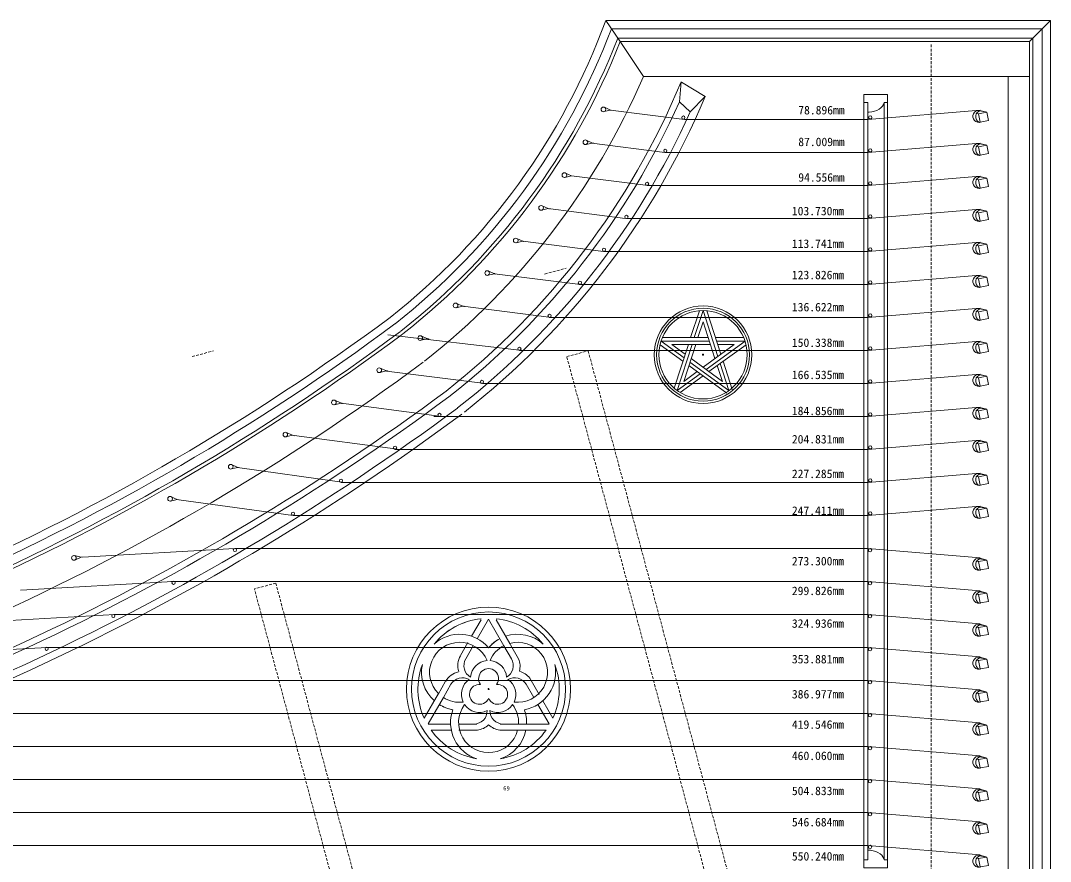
# Model space of a CAD drawing. Units: millimetres on the paper. Extents: x -434 to 297, y -350 to 204.
# Drawn here: x -165.3 to 278, y -158 to 203.7 of the extents above; entities that cross this region are included whole.
import ezdxf
from ezdxf.enums import TextEntityAlignment as Align

# ---------------------------------------------------------------- set-up
doc = ezdxf.new("R2010")
doc.units = ezdxf.units.MM
doc.header["$PDMODE"] = 32
doc.header["$PDSIZE"] = 0.5
doc.linetypes.add('DASHED1', pattern=[1.8, 1.2, -0.6])
for name, color, linetype, lineweight in [('0-1', 7, 'Continuous', 18), ('0-3', 7, 'Continuous', 18), ('0-4', 7, 'DASHED1', 18), ('0-6__0-2_', 7, 'Continuous', 18)]:
    doc.layers.add(name, color=color, linetype=linetype, lineweight=lineweight)
doc.styles.add('ＭＳ ゴシック', font='')
doc.styles.get('ＭＳ ゴシック').set_extended_font_data('MS Gothic')

# ---------------------------------------------------------------- blocks, each defined once
blk = doc.blocks.new('1')
at = {"layer": '0-6__0-2_'}
for p, q in [((-0.2506, 0.2082), (-0.4145, 0.2403)), ((-0.1252, 0.4415), (0.4736, 0.3359)), ((0.4736, 0.3359), (-0.0199, 0.4613)), ((-0.1229, -0.516), (-0.177, -0.5404))]:
    blk.add_line(p, q, dxfattribs=at)
blk.add_lwpolyline([(0.4736, 0.3359), (-0.2506, 0.2082), (-0.1229, -0.516), (0.6013, -0.3883)], close=True, dxfattribs=at)
for centre, start, end in [((-0.2126, -0.0216), 68.25098, 273.92496), ((0.018, -0.0584), 93.92496, 247.97349), ((-0.2126, -0.0216), 67.97349, 68.25098), ((-0.2126, -0.0216), 283.04655, 285)]:
    blk.add_arc(centre, 0.52, start, end, dxfattribs=at)

msp = doc.modelspace()

# ---------------------------------------------------------------- linework, layer by layer
at = {"layer": '0-1'}
for p, q in [((92.764, 194.732), (102.778, 179.732)), ((102.778, 179.732), (268.959, 179.732)), ((259.844, 179.732), (259.844, -169)), ((88.652, 165.229), (85.791, 164.566)), ((88.652, 165.229), (85.98, 166.449)), ((88.676, 165.304), (88.628, 165.156)), ((120.487, 161.218), (88.65, 165.215)), ((88.808, 165.285), (88.761, 165.137)), ((88.94, 165.266), (88.893, 165.117)), ((89.073, 165.247), (89.025, 165.098)), ((89.205, 165.227), (89.158, 165.079)), ((89.337, 165.208), (89.29, 165.06)), ((199.384, 161.218), (247.799, 165.255)), ((199.384, 161.218), (120.487, 161.218)), ((80.879, 151.067), (78.018, 150.404)), ((80.879, 151.067), (78.208, 152.287)), ((112.057, 147.029), (80.643, 151.013)), ((80.903, 151.142), (80.856, 150.994)), ((81.035, 151.123), (80.988, 150.975)), ((81.168, 151.104), (81.12, 150.955)), ((81.3, 151.085), (81.253, 150.936)), ((81.433, 151.065), (81.385, 150.917)), ((81.565, 151.046), (81.518, 150.898)), ((199.384, 147.018), (247.799, 151.055)), ((199.384, 147.018), (112.147, 147.018)), ((71.849, 136.93), (69.178, 138.15)), ((71.849, 136.93), (68.988, 136.266)), ((104.828, 132.756), (71.794, 136.917)), ((71.873, 137.005), (71.826, 136.857)), ((72.005, 136.986), (71.958, 136.837)), ((72.138, 136.967), (72.09, 136.818)), ((72.27, 136.947), (72.223, 136.799)), ((72.402, 136.928), (72.355, 136.78)), ((72.535, 136.909), (72.487, 136.76)), ((199.384, 132.818), (247.799, 136.855)), ((199.384, 132.818), (104.333, 132.818)), ((61.845, 122.837), (58.984, 122.173)), ((61.845, 122.837), (59.173, 124.057)), ((94.891, 118.63), (61.759, 122.817)), ((61.869, 122.912), (61.821, 122.764)), ((62.001, 122.893), (61.954, 122.744)), ((62.134, 122.874), (62.086, 122.725)), ((62.266, 122.854), (62.219, 122.706)), ((62.398, 122.835), (62.351, 122.687)), ((62.531, 122.816), (62.483, 122.667)), ((199.384, 118.618), (247.799, 122.655)), ((199.384, 118.618), (95.654, 118.618)), ((50.947, 108.799), (48.086, 108.135)), ((50.947, 108.799), (48.275, 110.019)), ((85.643, 104.427), (50.888, 108.785)), ((50.971, 108.874), (50.924, 108.725)), ((51.103, 108.855), (51.056, 108.706)), ((51.236, 108.835), (51.188, 108.687)), ((51.368, 108.816), (51.321, 108.668)), ((51.5, 108.797), (51.453, 108.648)), ((51.633, 108.778), (51.585, 108.629)), ((199.384, 104.418), (247.799, 108.455)), ((199.384, 104.418), (85.744, 104.418)), ((38.628, 94.817), (35.768, 94.153)), ((38.628, 94.817), (35.957, 96.037)), ((38.652, 94.892), (38.605, 94.743)), ((75.705, 90.206), (38.638, 94.758)), ((38.785, 94.872), (38.737, 94.724)), ((38.917, 94.853), (38.87, 94.705)), ((39.049, 94.834), (39.002, 94.685)), ((39.182, 94.815), (39.134, 94.666)), ((39.314, 94.795), (39.267, 94.647)), ((199.384, 90.218), (247.799, 94.255)), ((199.384, 90.218), (75.166, 90.218)), ((25.039, 80.853), (22.178, 80.189)), ((25.039, 80.853), (22.367, 82.073)), ((25.063, 80.928), (25.015, 80.78)), ((63.198, 76.053), (25.021, 80.837)), ((25.195, 80.909), (25.148, 80.76)), ((25.327, 80.89), (25.28, 80.741)), ((25.46, 80.87), (25.412, 80.722)), ((25.592, 80.851), (25.545, 80.703)), ((25.725, 80.832), (25.677, 80.683)), ((199.384, 76.018), (247.799, 80.055)), ((199.384, 76.018), (62.268, 76.018)), ((126.854, 78.894), (123.098, 67.333)), ((128.453, 78.962), (124.675, 67.333)), ((128.453, 78.962), (134.868, 59.219)), ((130.052, 78.894), (136.144, 60.146)), ((128.453, 74.108), (126.252, 67.333)), ((128.453, 74.108), (133.592, 58.292)), ((49.418, 61.872), (-7.161, 68.579)), ((9.804, 66.834), (6.943, 66.17)), ((9.804, 66.834), (7.133, 68.053)), ((9.828, 66.908), (9.781, 66.76)), ((9.96, 66.889), (9.913, 66.741)), ((10.093, 66.87), (10.045, 66.722)), ((10.225, 66.851), (10.178, 66.702)), ((10.358, 66.832), (10.31, 66.683)), ((10.49, 66.812), (10.443, 66.664)), ((110.941, 67.333), (130.654, 67.333)), ((133.809, 67.333), (145.965, 67.333)), ((119.788, 57.146), (109.953, 64.291)), ((110.383, 65.833), (131.142, 65.833)), ((120.275, 58.646), (110.383, 65.833)), ((115, 64.333), (131.629, 64.333)), ((120.762, 60.146), (115, 64.333)), ((122.123, 64.333), (116.031, 45.585)), ((123.7, 64.333), (117.285, 44.59)), ((125.277, 64.333), (120.138, 48.517)), ((141.907, 64.333), (128.453, 54.558)), ((146.523, 65.833), (129.729, 53.631)), ((146.953, 64.291), (131.005, 52.704)), ((134.296, 65.833), (146.523, 65.833)), ((134.783, 64.333), (141.907, 64.333)), ((199.384, 61.818), (247.799, 65.855)), ((199.384, 61.818), (49.418, 61.818)), ((136.768, 48.517), (123.314, 58.292)), ((-7.842, 53.001), (-10.513, 54.221)), ((138.739, 43.377), (122.34, 55.292)), ((139.621, 44.59), (122.827, 56.792)), ((134.567, 55.292), (136.768, 48.517)), ((135.843, 56.219), (139.621, 44.59)), ((137.119, 57.146), (141.048, 45.054)), ((-7.842, 53.001), (-10.703, 52.337)), ((-7.818, 53.076), (-7.865, 52.927)), ((33.528, 47.678), (-7.83, 52.963)), ((-7.686, 53.057), (-7.733, 52.908)), ((-7.553, 53.037), (-7.601, 52.889)), ((-7.421, 53.018), (-7.468, 52.87)), ((-7.288, 52.999), (-7.336, 52.85)), ((-7.156, 52.98), (-7.203, 52.831)), ((127.177, 51.777), (117.285, 44.59)), ((128.453, 50.85), (118.619, 43.705)), ((125.901, 52.704), (120.138, 48.517)), ((199.384, 47.618), (247.799, 51.655)), ((199.384, 47.618), (33.457, 47.618)), ((-27.357, 39.131), (-30.029, 40.351)), ((-27.357, 39.131), (-30.218, 38.467)), ((-27.333, 39.206), (-27.381, 39.057)), ((14.829, 33.548), (-27.374, 39.119)), ((-27.201, 39.187), (-27.248, 39.038)), ((-27.068, 39.167), (-27.116, 39.019)), ((-26.936, 39.148), (-26.983, 39)), ((-26.804, 39.129), (-26.851, 38.98)), ((-26.671, 39.11), (-26.719, 38.961)), ((199.384, 33.418), (247.799, 37.455)), ((199.384, 33.418), (12.584, 33.418)), ((-48.256, 25.298), (-51.116, 24.634)), ((-48.256, 25.298), (-50.927, 26.518)), ((-48.232, 25.373), (-48.279, 25.225)), ((-48.099, 25.354), (-48.147, 25.205)), ((-47.967, 25.335), (-48.014, 25.186)), ((-47.835, 25.315), (-47.882, 25.167)), ((-47.702, 25.296), (-47.75, 25.148)), ((-47.57, 25.277), (-47.617, 25.128)), ((-4.038, 19.424), (-47.589, 25.218)), ((199.384, 19.218), (247.799, 23.255)), ((199.384, 19.218), (-4.195, 19.218)), ((-71.771, 11.465), (-74.632, 10.802)), ((-71.771, 11.465), (-74.443, 12.685)), ((-27.035, 5.17), (-71.933, 11.428)), ((-71.747, 11.54), (-71.795, 11.392)), ((-71.615, 11.521), (-71.662, 11.373)), ((-71.483, 11.502), (-71.53, 11.354)), ((-71.35, 11.483), (-71.398, 11.334)), ((-71.218, 11.463), (-71.265, 11.315)), ((-71.085, 11.444), (-71.133, 11.296)), ((199.384, 5.018), (247.799, 9.055)), ((199.384, 5.018), (-27.257, 5.018)), ((-97.866, -2.33), (-100.727, -2.994)), ((-97.866, -2.33), (-100.538, -1.11)), ((-97.842, -2.255), (-97.89, -2.403)), ((-97.71, -2.274), (-97.757, -2.423)), ((-97.578, -2.293), (-97.625, -2.442)), ((-97.445, -2.313), (-97.493, -2.461)), ((-97.313, -2.332), (-97.36, -2.48)), ((-97.181, -2.351), (-97.228, -2.499)), ((-97.228, -2.499), (-48.027, -9.182)), ((199.384, -9.182), (247.799, -5.145)), ((199.384, -9.182), (-48.027, -9.182)), ((-139.227, -27.122), (-142.094, -26.484)), ((-138.701, -27.164), (-73.095, -23.382)), ((199.384, -23.382), (-73.095, -23.382)), ((199.384, -23.382), (247.799, -27.42)), ((-139.227, -27.122), (-141.887, -28.366)), ((-139.219, -27.044), (-139.235, -27.199)), ((-139.086, -27.035), (-139.101, -27.19)), ((-138.952, -27.026), (-138.968, -27.182)), ((-138.819, -27.018), (-138.834, -27.173)), ((-138.685, -27.009), (-138.701, -27.164)), ((-138.552, -27), (-138.567, -27.155)), ((-165.227, -41.35), (-99.62, -37.568)), ((199.384, -37.582), (-100.561, -37.582)), ((199.384, -37.582), (247.799, -41.62)), ((-165.211, -41.195), (-165.227, -41.35)), ((-165.078, -41.186), (-165.093, -41.341)), ((-196.564, -55.965), (-124.73, -51.768)), ((199.384, -51.782), (-124.975, -51.782)), ((199.384, -51.782), (247.799, -55.82)), ((28.838, -61.15), (32.946, -54.035)), ((31.299, -62.205), (36.129, -53.839)), ((42.733, -65.226), (36.165, -53.852)), ((45.225, -64.224), (39.342, -54.035)), ((-231.558, -70.165), (-153.913, -65.968)), ((199.384, -65.982), (-154.158, -65.982)), ((27.252, -63.897), (24.013, -69.506)), ((29.555, -65.226), (26.283, -70.893)), ((29.555, -65.226), (29.568, -65.203)), ((42.733, -65.226), (46.004, -70.893)), ((45.035, -63.897), (49.073, -70.89)), ((199.384, -65.982), (247.799, -70.02)), ((57.903, -86.184), (53.865, -79.191)), ((199.384, -80.182), (-187.231, -80.182)), ((14.384, -86.184), (17.633, -80.557)), ((16.687, -87.514), (19.959, -81.847)), ((55.6, -87.514), (52.329, -81.847)), ((199.384, -80.182), (247.799, -84.22)), ((14.573, -85.856), (8.444, -96.472)), ((16.687, -87.514), (10.127, -98.876)), ((55.6, -87.514), (55.614, -87.537)), ((57.344, -90.535), (62.174, -98.901)), ((59.489, -88.93), (63.843, -96.472)), ((199.384, -94.382), (-222.222, -94.382)), ((199.384, -94.382), (247.799, -98.42)), ((19.787, -98.926), (10.156, -98.926)), ((20.105, -101.585), (11.396, -101.585)), ((23.276, -98.926), (23.249, -98.926)), ((23.276, -98.926), (31.131, -98.926)), ((23.276, -101.585), (31.351, -101.585)), ((23.654, -101.585), (23.276, -101.585)), ((49.011, -101.585), (40.936, -101.585)), ((49.011, -98.926), (41.157, -98.926)), ((48.633, -101.585), (60.891, -101.585)), ((49.011, -98.926), (62.16, -98.926)), ((199.384, -108.582), (-261.099, -108.582)), ((199.384, -108.582), (247.799, -112.62)), ((199.384, -122.782), (-305.42, -122.782)), ((199.384, -122.782), (247.799, -126.82)), ((199.384, -136.982), (-346.785, -136.982)), ((199.384, -136.982), (247.799, -141.02)), ((199.384, -151.182), (-350.892, -151.182)), ((199.358, -153.229), (199.358, -157.294)), ((199.384, -151.182), (247.799, -155.22))]:
    msp.add_line(p, q, dxfattribs=at)
for centre, radius in [((85.565, 165.54), 1), ((119.978, 161.99), 0.7), ((200.402, 162.109), 0.7), ((77.792, 151.378), 1), ((112.21, 147.698), 0.7), ((200.402, 147.909), 0.7), ((68.762, 137.24), 1), ((104.388, 133.494), 0.7), ((200.402, 133.709), 0.7), ((58.758, 123.147), 1), ((95.457, 119.29), 0.7), ((200.402, 119.509), 0.7), ((47.86, 109.109), 1), ((85.813, 105.114), 0.7), ((200.402, 105.309), 0.7), ((35.542, 95.127), 1), ((75.454, 90.91), 0.7), ((200.402, 91.109), 0.7), ((21.952, 81.163), 1), ((128.453, 59.962), 21), ((128.453, 59.962), 20), ((62.398, 76.706), 0.7), ((128.453, 59.962), 19), ((200.402, 76.909), 0.7), ((6.717, 67.144), 1), ((49.43, 62.501), 0.7), ((200.402, 62.709), 0.7), ((-10.929, 53.311), 1), ((33.303, 48.297), 0.7), ((200.402, 48.509), 0.7), ((-30.444, 39.441), 1), ((15.012, 34.093), 0.7), ((200.402, 34.309), 0.7), ((-51.343, 25.608), 1), ((-4.104, 19.918), 0.7), ((200.402, 20.109), 0.7), ((-74.858, 11.776), 1), ((-27.367, 5.742), 0.7), ((200.402, 5.909), 0.7), ((-100.953, -2.02), 1), ((-48.025, -8.433), 0.7), ((200.402, -8.291), 0.7), ((-142.311, -27.461), 1), ((-73.067, -24.041), 0.7), ((200.334, -24.156), 0.7), ((-99.43, -38.131), 0.7), ((200.334, -38.356), 0.7), ((36.144, -83.889), 35.309), ((-125.354, -52.438), 0.7), ((36.144, -83.889), 33.165), ((200.334, -52.556), 0.7), ((-154.073, -66.558), 0.7), ((200.334, -66.756), 0.7), ((200.334, -80.956), 0.7), ((200.334, -95.156), 0.7), ((200.334, -109.356), 0.7), ((200.334, -123.556), 0.7), ((200.334, -137.756), 0.7), ((200.334, -151.792), 0.7)]:
    msp.add_circle(centre, radius, dxfattribs=at)
for centre, radius, start, end in [((-184.965, 303.476), 313.223, 308.14893, 336.72989), ((-598.17, 872.855), 1016.588, 281.93105, 306.60402), ((36.144, -83.889), 30.424, 96.11443, 140.43805), ((36.144, -83.889), 30.424, 96.31042, 140.43805), ((36.144, -83.889), 30.424, 39.56195, 83.77939), ((23.644, -76.672), 16.368, 40.21188, 132.01509), ((48.643, -76.672), 16.368, 47.98491, 108.4989), ((23.644, -76.672), 12.909, 23.10949, 225.356), ((48.643, -76.672), 16.368, 117.88427, 139.78812), ((48.643, -76.672), 16.368, 123.61055, 139.78812), ((48.643, -76.672), 12.909, 117.31699, 156.89051), ((48.643, -76.672), 12.909, 263.10949, 105.356), ((31.26, -73.766), 8.385, 150, 198.21397), ((31.26, -73.766), 5.747, 150, 240.04088), ((41.027, -73.766), 5.747, 299.95912, 30), ((40.636, -74.175), 9.054, 347.07483, 21.27458), ((36.144, -83.889), 30.424, 159.56195, 204.43188), ((23.644, -76.672), 16.368, 167.98491, 228.4989), ((36.144, -79.358), 7.777, 94.61997, 175.48015), ((36.144, -79.358), 4.285, 323.7003, 216.2997), ((36.144, -79.358), 7.777, 4.51985, 85.38003), ((48.643, -76.672), 16.368, 280.21188, 12.01509), ((36.144, -83.889), 30.424, 335.56812, 20.43805), ((24.935, -84.721), 8.385, 101.78603, 150), ((24.935, -84.721), 5.747, 59.95912, 150), ((32.22, -86.154), 7.777, 124.51985, 205.38003), ((47.352, -84.721), 5.747, 30, 120.04088), ((40.068, -86.154), 7.777, 334.61997, 55.48015), ((46.802, -84.855), 9.054, 38.72542, 72.92517), ((32.22, -86.154), 4.285, 83.7003, 336.2997), ((40.068, -86.154), 4.285, 203.7003, 96.2997), ((23.644, -76.672), 12.909, 237.31699, 276.89051), ((23.644, -76.672), 16.368, 237.88427, 259.78812), ((23.644, -76.672), 16.368, 243.61055, 259.78812), ((36.144, -98.322), 16.368, 160.21188, 252.01509), ((36.144, -98.322), 12.909, 143.10949, 345.356), ((32.22, -86.154), 7.777, 214.61997, 295.48015), ((40.068, -86.154), 7.777, 244.51985, 325.38003), ((36.144, -98.322), 12.909, 357.31699, 36.89051), ((36.144, -98.322), 16.368, 357.88427, 19.78812), ((29.819, -93.179), 5.747, 270, 0.04088), ((42.468, -93.179), 5.747, 179.95912, 270), ((36.144, -83.889), 30.424, 215.56812, 260.43805), ((29.978, -92.636), 9.054, 278.72542, 312.92517), ((42.31, -92.636), 9.054, 227.07483, 261.27458), ((36.144, -98.322), 16.368, 287.98491, 348.4989), ((36.144, -83.889), 30.424, 279.56195, 324.43188)]:
    msp.add_arc(centre, radius, start, end, dxfattribs=at)
for p in [(128.453, 59.962), (36.144, -83.889)]:
    msp.add_point(p, dxfattribs=at)
at = {"layer": '0-3'}
for p, q in [((92.764, 194.732), (86.553, 203.732)), ((86.553, 203.732), (277.959, 203.732)), ((277.959, 203.732), (268.959, 194.732)), ((277.959, 203.732), (277.959, -192.964)), ((91.738, 196.232), (270.459, 196.232)), ((270.459, 196.232), (270.459, -185.464)), ((92.764, 194.732), (268.959, 194.732)), ((268.959, 194.732), (268.959, -183.964)), ((118.967, 177.349), (118.263, 168.847)), ((119.226, 177.241), (129.36, 171.096)), ((118.263, 168.847), (122.97, 164.443)), ((129.36, 171.096), (122.97, 164.443)), ((197.659, 171.955), (207.799, 171.955)), ((197.659, 168.455), (197.659, 171.955)), ((197.659, -157.294), (197.659, 168.455)), ((197.659, 168.455), (199.358, 168.455)), ((206.362, 168.455), (207.799, 168.455)), ((207.799, 168.455), (207.799, 171.955)), ((207.799, -157.294), (207.799, 168.455)), ((199.384, -157.294), (199.384, 164.39)), ((197.659, -157.294), (199.358, -157.294)), ((206.362, -157.294), (207.799, -157.294)), ((207.799, -157.294), (207.799, -160.794))]:
    msp.add_line(p, q, dxfattribs=at)
at = {"layer": '0-3', "linetype": 'DASHED1'}
msp.add_line((226.686, -183.964), (226.686, 193.55), dxfattribs=at)
at = {"layer": '0-3'}
for points in [[(88.985, 200.232), (274.459, 200.232), (274.459, -189.464)], [(206.362, -157.294), (206.362, 168.455), (206.106, 167.657), (205.656, 166.901), (205.026, 166.212), (204.234, 165.61), (203.305, 165.113), (202.267, 164.737), (201.151, 164.493), (199.992, 164.388), (199.358, 164.39), (199.358, 168.455)], [(199.358, -153.229), (200.527, -153.257), (201.67, -153.426), (202.754, -153.732), (203.746, -154.165), (204.616, -154.712), (205.336, -155.357), (205.886, -156.079), (206.248, -156.857), (206.362, -157.294)], [(197.659, -157.294), (197.659, -160.794), (207.799, -160.794)]]:
    msp.add_lwpolyline(points, dxfattribs=at)
for centre, radius, start, end in [((-184.965, 303.476), 289.259, 308.14893, 339.82888), ((-184.965, 303.476), 292.759, 308.14893, 339.35003), ((-184.965, 303.476), 296.759, 308.14893, 338.81482), ((-184.965, 303.476), 298.259, 308.14893, 338.61733), ((-184.965, 303.476), 329.064, 308.05339, 337.46231), ((-184.965, 303.476), 331.771, 307.95099, 336.0594), ((-184.965, 303.476), 341.064, 308.14893, 337.16133), ((-184.965, 303.476), 337.867, 307.95099, 335.7008), ((-598.17, 872.855), 992.624, 281.10757, 306.60402), ((-598.17, 872.855), 996.124, 281.22992, 306.60402), ((-598.17, 872.855), 1000.124, 281.36886, 306.60402), ((-598.17, 872.855), 1001.624, 281.42072, 306.60402), ((-598.17, 872.855), 1032.429, 283.87537, 306.63313), ((-598.17, 872.855), 1035.136, 283.96154, 306.60402), ((-598.17, 872.855), 1041.232, 284.15949, 306.60402), ((-598.17, 872.855), 1044.429, 284.25977, 306.60402)]:
    msp.add_arc(centre, radius, start, end, dxfattribs=at)
at = {"layer": '0-4'}
for p, q in [((60.273, 94.701), (69.489, 97.171)), ((-91.447, 59.17), (-82.232, 61.639)), ((69.794, 59.17), (79.01, 61.639)), ((129.786, -164.724), (69.794, 59.17)), ((79.01, 61.639), (139.002, -162.255)), ((-55.453, -38.302), (-64.668, -40.771)), ((-55.453, -38.302), (-22.24, -162.255)), ((-31.455, -164.724), (-64.668, -40.771))]:
    msp.add_line(p, q, dxfattribs=at)

# ---------------------------------------------------------------- block references
at = {"layer": '0-1', "xscale": 5, "yscale": 5}
for p in [(248.271, 162.639), (248.271, 148.439), (248.271, 134.239), (248.271, 120.039), (248.271, 105.839), (248.271, 91.639), (248.271, 77.439), (248.271, 63.239), (248.271, 49.039), (248.271, 34.839), (248.271, 20.639), (248.271, 6.439), (248.271, -7.761), (248.271, -30.036), (248.271, -44.236), (248.271, -58.436), (248.271, -72.636), (248.271, -86.836), (248.271, -101.036), (248.271, -115.236), (248.271, -129.436), (248.271, -143.636), (248.271, -157.836)]:
    msp.add_blockref('1', p, dxfattribs=at)

# ---------------------------------------------------------------- texts
at = {"layer": '0-1', "style": 'ＭＳ ゴシック'}
for s, p in [('78.896mm', (169.439, 162.267)), ('87.009mm', (169.439, 148.626)), ('94.556mm', (169.439, 133.33)), ('103.730mm', (166.689, 118.862)), ('113.741mm', (166.689, 104.807)), ('123.826mm', (166.689, 91.372)), ('136.622mm', (166.689, 77.524)), ('150.338mm', (166.689, 62.229)), ('166.535mm', (166.689, 48.38)), ('184.856mm', (166.689, 32.879)), ('204.831mm', (166.689, 20.684))]:
    msp.add_text(s, height=3.666, dxfattribs=at).set_placement(p, align=Align.BOTTOM_LEFT)
at = {"layer": '0-1', "color": 4, "style": 'ＭＳ ゴシック'}
msp.add_text('69', height=1.833, dxfattribs=at).set_placement((42.427, -128.063), align=Align.BOTTOM_LEFT)
at = {"layer": '0-3', "style": 'ＭＳ ゴシック'}
for s, p in [('227.285mm', (166.689, 5.8)), ('247.411mm', (166.689, -10.048)), ('273.300mm', (166.689, -31.775)), ('299.826mm', (166.689, -44.556)), ('324.936mm', (166.689, -58.614)), ('353.881mm', (166.689, -73.937)), ('386.977mm', (166.689, -89.026)), ('419.546mm', (166.689, -102.077)), ('460.060mm', (166.689, -115.535)), ('504.833mm', (166.689, -130.624)), ('546.684mm', (166.689, -144.082)), ('550.240mm', (166.689, -158.763))]:
    msp.add_text(s, height=3.666, dxfattribs=at).set_placement(p, align=Align.BOTTOM_LEFT)

doc.saveas('drawing.dxf')
